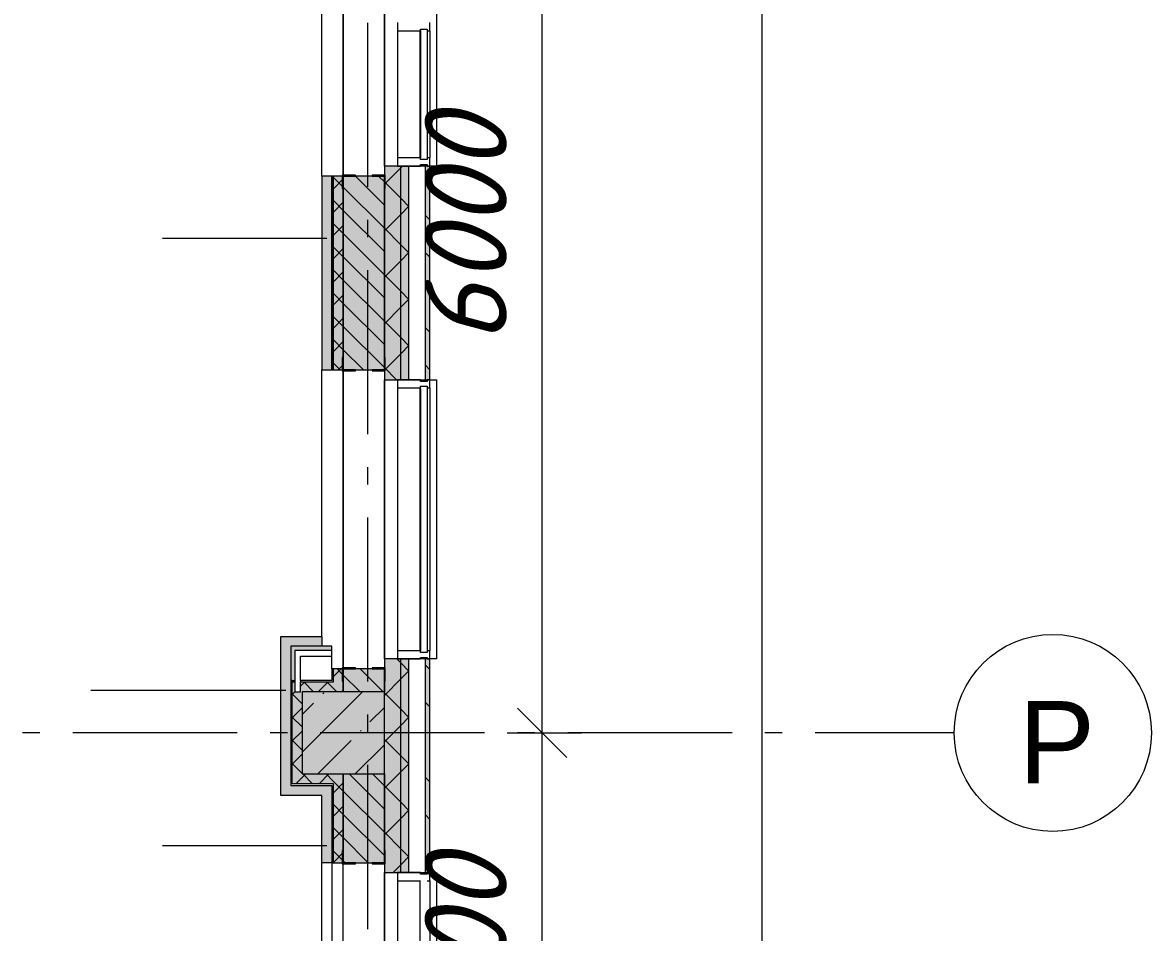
# Model space of a CAD drawing. Header units: millimetres. Extents: x -537608 to 253996, y -217170 to 186033.
# Drawn here: x -266863 to -259993, y -27265 to -21726 of the extents above; entities that cross this region are included whole.
import ezdxf

# ---------------------------------------------------------------- set-up
doc = ezdxf.new("R2010")
doc.units = ezdxf.units.MM
doc.layers.add('PDF _Геометрия', color=7, linetype='Continuous')
doc.layers.add('PDF _Текст', color=7, linetype='Continuous')
doc.layers.add('PDF _Сплошная заливка', color=7, linetype='Continuous', true_color=0xffffff)
doc.styles.add('PDF ArialMT', font='arial.ttf')
doc.styles.add('PDF ISOCPEUR Italic', font='isocpeui.ttf')

msp = doc.modelspace()

# ---------------------------------------------------------------- hatches: boundary and pattern name
at = {"layer": 'PDF _Сплошная заливка', "transparency": 33554559}
h = msp.add_hatch(color=256, dxfattribs=at)
h.paths.add_polyline_path([(-264561.3495, -56400.6696), (-264561.3495, -55510.6683), (-264661.3483, -55510.6683), (-264661.3483, -56400.6696)], flags=0)
h.paths.add_polyline_path([(-264661.3483, -53810.6696), (-264561.3495, -53810.6696), (-264561.3495, -52615.668), (-264661.3483, -52615.668), (-264661.3483, -53144.636)], flags=0)
h.paths.add_polyline_path([(-264661.3483, -50915.6694), (-264561.3495, -50915.6694), (-264561.3495, -49615.6681), (-264661.3483, -49615.6681), (-264661.3483, -50296.6993)], flags=0)
h.paths.add_polyline_path([(-264561.3495, -47915.6673), (-264561.3495, -46600.6686), (-264661.3483, -46600.6686), (-264661.3483, -47915.6673)], flags=0)
h.paths.add_polyline_path([(-264561.3495, -44900.6677), (-264561.3495, -43600.6665), (-264661.3483, -43600.6665), (-264661.3483, -44900.6677)], flags=0)
h.paths.add_polyline_path([(-264561.3495, -41900.6657), (-264561.3495, -40600.6666), (-264661.3483, -40600.6666), (-264661.3483, -41900.6657)], flags=0)
h.paths.add_polyline_path([(-264561.3495, -38900.6658), (-264561.3495, -37600.6646), (-264661.3483, -37600.6646), (-264661.3483, -38900.6658)], flags=0)
h.paths.add_polyline_path([(-264561.3495, -35900.6659), (-264561.3495, -34600.6647), (-264661.3483, -34600.6647), (-264661.3483, -35900.6659)], flags=0)
h.paths.add_polyline_path([(-264561.3495, -32900.6638), (-264561.3495, -31600.6647), (-264661.3483, -31600.6647), (-264661.3483, -32900.6638)], flags=0)
h.paths.add_polyline_path([(-264561.3495, -29900.6639), (-264561.3495, -28600.6648), (-264661.3483, -28600.6648), (-264661.3483, -29900.6639)], flags=0)
h.paths.add_polyline_path([(-264661.3483, -26900.664), (-264561.3495, -26900.664), (-264561.3495, -25600.6627), (-264661.3483, -25600.6627), (-264661.3483, -26801.2363)], flags=0)
h.paths.add_polyline_path([(-264561.3495, -23900.662), (-264561.3495, -22600.6613), (-264661.3483, -22600.6613), (-264661.3483, -23900.662)], flags=0)
h.paths.add_polyline_path([(-264661.3483, -20900.6621), (-264561.3495, -20900.6621), (-264561.3495, -19600.6619), (-264661.3483, -19600.6619), (-264661.3483, -20393.3829)], flags=0)
h.paths.add_polyline_path([(-264661.3483, -17900.6614), (-264561.3495, -17900.6614), (-264561.3495, -16500.6607), (-264661.3483, -16500.6607), (-264661.3483, -17545.4486)], flags=0)
h.paths.add_polyline_path([(-264661.3483, -14800.6611), (-264561.3495, -14800.6611), (-264561.3495, -13710.6597), (-264661.3483, -13710.6597), (-264661.3483, -13985.5296)], flags=0)
h.paths.add_polyline_path([(-264561.3495, -12010.6587), (-264561.3495, -10600.6587), (-264661.3483, -10600.6587), (-264661.3483, -12010.6587)], flags=0)
h.paths.add_polyline_path([(-264661.3483, -8900.6581), (-264561.3495, -8900.6581), (-264561.3495, -7310.6582), (-264661.3483, -7310.6582), (-264661.3483, -8289.6594)], flags=0)
h = msp.add_hatch(color=256, dxfattribs=at)
h.paths.add_polyline_path([(-264561.3495, -56450.6697), (-264511.3493, -56450.6697), (-264511.3493, -55510.6683), (-264561.3495, -55510.6683), (-264561.3495, -56400.6696)], flags=0)
h.paths.add_polyline_path([(-264511.3493, -53810.6696), (-264511.3493, -52615.668), (-264561.3495, -52615.668), (-264561.3495, -53810.6696)], flags=0)
h.paths.add_polyline_path([(-264511.3493, -50915.6694), (-264511.3493, -49615.6681), (-264561.3495, -49615.6681), (-264561.3495, -50915.6694)], flags=0)
h.paths.add_polyline_path([(-264561.3495, -47915.6673), (-264511.3493, -47915.6673), (-264511.3493, -46600.6686), (-264561.3495, -46600.6686), (-264561.3495, -47448.7647)], flags=0)
h.paths.add_polyline_path([(-264511.3493, -44900.6677), (-264511.3493, -43600.6665), (-264561.3495, -43600.6665), (-264561.3495, -44900.6677)], flags=0)
h.paths.add_polyline_path([(-264561.3495, -41900.6657), (-264511.3493, -41900.6657), (-264511.3493, -40600.6666), (-264561.3495, -40600.6666), (-264561.3495, -41040.9114)], flags=0)
h.paths.add_polyline_path([(-264511.3493, -38900.6658), (-264511.3493, -37600.6646), (-264561.3495, -37600.6646), (-264561.3495, -38900.6658)], flags=0)
h.paths.add_polyline_path([(-264561.3495, -35900.6659), (-264511.3493, -35900.6659), (-264511.3493, -34600.6647), (-264561.3495, -34600.6647), (-264561.3495, -35345.0422)], flags=0)
h.paths.add_polyline_path([(-264561.3495, -32900.6638), (-264511.3493, -32900.6638), (-264511.3493, -31600.6647), (-264561.3495, -31600.6647), (-264561.3495, -32497.1076)], flags=0)
h.paths.add_polyline_path([(-264511.3493, -29900.6639), (-264511.3493, -28600.6648), (-264561.3495, -28600.6648), (-264561.3495, -29900.6639)], flags=0)
h.paths.add_polyline_path([(-264561.3495, -26900.664), (-264511.3493, -26900.664), (-264511.3493, -25600.6627), (-264561.3495, -25600.6627), (-264561.3495, -26801.2363)], flags=0)
h.paths.add_polyline_path([(-264561.3495, -23900.662), (-264511.3493, -23900.662), (-264511.3493, -22600.6613), (-264561.3495, -22600.6613), (-264561.3495, -23241.3175)], flags=0)
h.paths.add_polyline_path([(-264511.3493, -20900.6621), (-264511.3493, -19600.6619), (-264561.3495, -19600.6619), (-264561.3495, -20900.6621)], flags=0)
h.paths.add_polyline_path([(-264511.3493, -17900.6614), (-264511.3493, -16500.6607), (-264561.3495, -16500.6607), (-264561.3495, -17900.6614)], flags=0)
h.paths.add_polyline_path([(-264511.3493, -14800.6611), (-264511.3493, -13710.6597), (-264561.3495, -13710.6597), (-264561.3495, -14800.6611)], flags=0)
h.paths.add_polyline_path([(-264561.3495, -12010.6587), (-264511.3493, -12010.6587), (-264511.3493, -10600.6587), (-264561.3495, -10600.6587), (-264561.3495, -11849.5779)], flags=0)
h.paths.add_polyline_path([(-264511.3493, -8900.6581), (-264511.3493, -7310.6582), (-264561.3495, -7310.6582), (-264561.3495, -8900.6581)], flags=0)
h = msp.add_hatch(color=256, dxfattribs=at)
h.paths.add_polyline_path([(-264384.3486, -56577.6682), (-264384.3486, -55510.6683), (-264411.3488, -55510.6683), (-264411.3488, -56577.6682)], flags=0)
h.paths.add_polyline_path([(-264384.3486, -53810.6696), (-264384.3486, -52615.668), (-264411.3488, -52615.668), (-264411.3488, -53810.6696)], flags=0)
h.paths.add_polyline_path([(-264384.3486, -50915.6694), (-264384.3486, -49615.6681), (-264411.3488, -49615.6681), (-264411.3488, -50915.6694)], flags=0)
h.paths.add_polyline_path([(-264384.3486, -47915.6673), (-264384.3486, -46600.6686), (-264411.3488, -46600.6686), (-264411.3488, -47915.6673)], flags=0)
h.paths.add_polyline_path([(-264384.3486, -44900.6677), (-264384.3486, -43600.6665), (-264411.3488, -43600.6665), (-264411.3488, -44900.6677)], flags=0)
h.paths.add_polyline_path([(-264411.3488, -41900.6657), (-264384.3486, -41900.6657), (-264384.3486, -40600.6666), (-264411.3488, -40600.6666), (-264411.3488, -41040.9114)], flags=0)
h.paths.add_polyline_path([(-264411.3488, -38900.6658), (-264384.3486, -38900.6658), (-264384.3486, -37600.6646), (-264411.3488, -37600.6646), (-264411.3488, -38192.9768)], flags=0)
h.paths.add_polyline_path([(-264384.3486, -35900.6659), (-264384.3486, -34600.6647), (-264411.3488, -34600.6647), (-264411.3488, -35900.6659)], flags=0)
h.paths.add_polyline_path([(-264411.3488, -32900.6638), (-264384.3486, -32900.6638), (-264384.3486, -31600.6647), (-264411.3488, -31600.6647), (-264411.3488, -32497.1076)], flags=0)
h.paths.add_polyline_path([(-264411.3488, -29900.6639), (-264384.3486, -29900.6639), (-264384.3486, -28600.6648), (-264411.3488, -28600.6648), (-264411.3488, -29649.173)], flags=0)
h.paths.add_polyline_path([(-264384.3486, -26900.664), (-264384.3486, -25600.6627), (-264411.3488, -25600.6627), (-264411.3488, -26900.664)], flags=0)
h.paths.add_polyline_path([(-264384.3486, -23900.662), (-264384.3486, -22600.6613), (-264411.3488, -22600.6613), (-264411.3488, -23900.662)], flags=0)
h.paths.add_polyline_path([(-264384.3486, -20900.6621), (-264384.3486, -19600.6619), (-264411.3488, -19600.6619), (-264411.3488, -20900.6621)], flags=0)
h.paths.add_polyline_path([(-264384.3486, -17900.6614), (-264384.3486, -16500.6607), (-264411.3488, -16500.6607), (-264411.3488, -17900.6614)], flags=0)
h.paths.add_polyline_path([(-264411.3488, -14800.6611), (-264384.3486, -14800.6611), (-264384.3486, -13710.6597), (-264411.3488, -13710.6597)], flags=0)
h.paths.add_polyline_path([(-264411.3488, -12010.6587), (-264384.3486, -12010.6587), (-264384.3486, -10600.6587), (-264411.3488, -10600.6587)], flags=0)
h.paths.add_polyline_path([(-264384.3486, -8900.6581), (-264384.3486, -7310.6582), (-264411.3488, -7310.6582), (-264411.3488, -8900.6581)], flags=0)
h = msp.add_hatch(color=256, dxfattribs=at)
h.paths.add_polyline_path([(-264911.3488, -37740.6647), (-264661.3483, -37740.6647), (-264661.3483, -37660.6652), (-264911.3488, -37660.6652)], flags=0)
h.paths.add_polyline_path([(-264661.3483, -35840.6652), (-264661.3483, -35300.6655), (-264911.3488, -35300.6655), (-264911.3488, -35840.6652)], flags=0)
h.paths.add_polyline_path([(-264661.3483, -34800.6655), (-264661.3483, -34660.6653), (-264911.3488, -34660.6653), (-264911.3488, -34800.6655), (-264711.3496, -34800.6655)], flags=0)
h.paths.add_polyline_path([(-264911.3488, -32840.6653), (-264661.3483, -32840.6653), (-264661.3483, -31660.6654), (-264911.3488, -31660.6654), (-264911.3488, -32497.1076)], flags=0)
h.paths.add_polyline_path([(-264911.3488, -29840.6632), (-264661.3483, -29840.6632), (-264661.3483, -29491.6651), (-264911.3488, -29491.6651), (-264911.3488, -29649.173)], flags=0)
h.paths.add_polyline_path([(-264856.7822, -29456.6644), (-264661.3483, -29456.6644), (-264661.3483, -29300.6635), (-264911.3488, -29300.6635), (-264911.3488, -29456.6644)], flags=0)
h.paths.add_polyline_path([(-264856.7822, -28800.6635), (-264661.3483, -28800.6635), (-264661.3483, -28660.6634), (-264911.3488, -28660.6634), (-264911.3488, -28800.6635)], flags=0)
h.paths.add_polyline_path([(-264661.3483, -26840.6633), (-264661.3483, -26300.6636), (-264911.3488, -26300.6636), (-264911.3488, -26840.6633)], flags=0)
h.paths.add_polyline_path([(-264856.7822, -25800.6636), (-264661.3483, -25800.6636), (-264661.3483, -25660.6635), (-264911.3488, -25660.6635), (-264911.3488, -25800.6636)], flags=0)
h.paths.add_polyline_path([(-264911.3488, -23840.6634), (-264661.3483, -23840.6634), (-264661.3483, -22660.6625), (-264911.3488, -22660.6625), (-264911.3488, -23241.3175)], flags=0)
h.paths.add_polyline_path([(-264911.3488, -20840.6614), (-264661.3483, -20840.6614), (-264661.3483, -20300.6617), (-264911.3488, -20300.6617), (-264911.3488, -20749.375)], flags=0)
h.paths.add_polyline_path([(-264911.3488, -19800.6617), (-264661.3483, -19800.6617), (-264661.3483, -19660.6615), (-264911.3488, -19660.6615), (-264911.3488, -19681.3998)], flags=0)
h.paths.add_polyline_path([(-264661.3483, -17840.6618), (-264661.3483, -17300.6604), (-264911.3488, -17300.6604), (-264911.3488, -17840.6618)], flags=0)
h.paths.add_polyline_path([(-264911.3488, -16800.6604), (-264661.3483, -16800.6604), (-264661.3483, -16560.6612), (-264911.3488, -16560.6612), (-264911.3488, -16659.6478)], flags=0)
h.paths.add_polyline_path([(-264911.3488, -14740.66), (-264661.3483, -14740.66), (-264661.3483, -13768.8851), (-264911.3488, -13768.8851), (-264911.3488, -13985.5296)], flags=0)
h.paths.add_polyline_path([(-264911.3488, -11450.6591), (-264661.3483, -11450.6591), (-264661.3483, -10660.6583), (-264911.3488, -10660.6583), (-264911.3488, -11137.594)], flags=0)
h.paths.add_polyline_path([(-264661.3483, -8840.6585), (-264661.3483, -8100.6579), (-264911.3488, -8100.6579), (-264911.3488, -8840.6585)], flags=0)
h = msp.add_hatch(color=256, dxfattribs=at)
h.paths.add_polyline_path([(-264971.3501, -25800.6636), (-264911.3488, -25800.6636), (-264911.3488, -25660.6635), (-264971.3501, -25660.6635), (-264971.3501, -25740.6629)], flags=0)
h.paths.add_polyline_path([(-264911.3488, -23840.6634), (-264911.3488, -22660.6625), (-264971.3501, -22660.6625), (-264971.3501, -23840.6634)], flags=0)
h.paths.add_polyline_path([(-264971.3501, -20840.6614), (-264911.3488, -20840.6614), (-264911.3488, -20525.6616), (-264971.3501, -20525.6616), (-264971.3501, -20749.375)], flags=0)
h.paths.add_polyline_path([(-264971.3501, -20490.6621), (-264911.3488, -20490.6621), (-264911.3488, -20300.6617), (-264971.3501, -20300.6617), (-264971.3501, -20393.3829)], flags=0)
at = {"layer": 'PDF _Сплошная заливка', "true_color": 0xff7d7d, "transparency": 33554559}
for points in [[(-265231.3489, -25523.3803), (-265041.3496, -25523.3803), (-265041.3496, -25463.3796), (-265291.3491, -25463.3796), (-265291.3491, -25523.3803), (-265275.7708, -25523.3803)], [(-265041.3496, -26430.6633), (-264981.3484, -26430.6633), (-264981.3484, -26370.6626), (-265231.3489, -26370.6626), (-265231.3489, -26430.6633)]]:
    msp.add_hatch(color=11, dxfattribs=at).paths.add_polyline_path(points)
at = {"layer": 'PDF _Сплошная заливка', "true_color": 0x77b143, "transparency": 33554559}
for points in [[(-265206.3488, -25730.6625), (-265206.3488, -25523.3803), (-265231.3489, -25523.3803), (-265231.3489, -25730.6625), (-265221.3495, -25730.6625)], [(-264981.3484, -25548.3805), (-264981.3484, -25523.3803), (-265206.3488, -25523.3803), (-265206.3488, -25548.3805), (-265171.3493, -25548.3805)]]:
    msp.add_hatch(color=75, dxfattribs=at).paths.add_polyline_path(points)
at = {"layer": 'PDF _Сплошная заливка', "transparency": 33554559}
for points in [[(-265161.3488, -26300.6636), (-265161.3488, -25740.6629), (-265171.3493, -25740.6629), (-265171.3493, -25800.6636), (-265206.3488, -25800.6636), (-265206.3488, -25740.6629), (-265221.3495, -25740.6629), (-265221.3495, -26300.6636)], [(-264971.3501, -25800.6636), (-264971.3501, -25740.6629), (-265161.3488, -25740.6629), (-265161.3488, -25800.6636), (-264981.3484, -25800.6636)], [(-264661.3483, -26300.6636), (-264661.3483, -25800.6636), (-265161.3488, -25800.6636), (-265161.3488, -26300.6636), (-264856.7822, -26300.6636)], [(-264981.3484, -26360.6643), (-264971.3501, -26360.6643), (-264971.3501, -26300.6636), (-265221.3495, -26300.6636), (-265221.3495, -26360.6643), (-265161.3488, -26360.6643)]]:
    msp.add_hatch(color=256, dxfattribs=at).paths.add_polyline_path(points)
h = msp.add_hatch(color=256, dxfattribs=at)
h.paths.add_polyline_path([(-264971.3501, -28800.6635), (-264911.3488, -28800.6635), (-264911.3488, -28660.6634), (-264971.3501, -28660.6634), (-264971.3501, -28740.665)], flags=0)
h.paths.add_polyline_path([(-264971.3501, -26840.6633), (-264911.3488, -26840.6633), (-264911.3488, -26300.6636), (-264971.3501, -26300.6636), (-264971.3501, -26801.2363)], flags=0)

# ---------------------------------------------------------------- linework, layer by layer
at = {"layer": 'PDF _Геометрия', "lineweight": 9}
for p, q in [((-262362.423, -56440.6714), (-262362.423, 31439.3502)), ((-263700.917, -26050.6625), (-263700.917, -20050.6611)), ((-265041.3496, -22660.6625), (-265041.3496, -20840.6614)), ((-264911.3488, -22654.6628), (-264911.3488, -20846.6617)), ((-264911.3488, -20846.6617), (-264911.3488, -22654.6628)), ((-264661.3483, -22600.6613), (-264661.3483, -20900.6621)), ((-264661.3483, -20900.6621), (-264661.3483, -22600.6613)), ((-264581.3494, -21725.6624), (-264581.3494, -21775.6626)), ((-264581.3494, -21775.6626), (-264581.3494, -22550.6626)), ((-264581.3494, -21775.6626), (-264441.3492, -21775.6626)), ((-264441.3492, -21775.6626), (-264441.3492, -21765.6621)), ((-264441.3492, -21765.6621), (-264401.3494, -21765.6621)), ((-264401.3494, -21765.6621), (-264401.3494, -21775.6626)), ((-264401.3494, -21775.6626), (-264401.3494, -22550.6626)), ((-264401.3494, -21775.6626), (-264384.3486, -21775.6626)), ((-264384.3486, -21775.6626), (-264384.3486, -21725.6624)), ((-264384.3486, -21775.6626), (-264384.3486, -22550.6626)), ((-264441.3492, -22550.6626), (-264581.3494, -22550.6626)), ((-264581.3494, -22550.6626), (-264581.3494, -22600.6613)), ((-264441.3492, -22560.662), (-264441.3492, -22550.6626)), ((-264401.3494, -22560.662), (-264441.3492, -22560.662)), ((-264441.3492, -22600.6613), (-264441.3492, -22590.6629)), ((-264441.3492, -22590.6629), (-264401.3494, -22590.6629)), ((-264384.3486, -22550.6626), (-264401.3494, -22550.6626)), ((-264401.3494, -22550.6626), (-264401.3494, -22560.662)), ((-264401.3494, -22590.6629), (-264401.3494, -22600.6613)), ((-264384.3486, -22600.6613), (-264384.3486, -22550.6626)), ((-264981.3484, -22660.6625), (-265041.3496, -22660.6625)), ((-265041.3496, -22660.6625), (-265041.3496, -23840.6634)), ((-264971.3501, -22660.6625), (-264981.3484, -22660.6625)), ((-264981.3484, -22660.6625), (-264981.3484, -23840.6634)), ((-264981.3484, -23840.6634), (-264981.3484, -22660.6625)), ((-264911.3488, -22660.6625), (-264971.3501, -22660.6625)), ((-264971.3501, -23840.6634), (-264971.3501, -22660.6625)), ((-264911.3488, -23840.6634), (-264911.3488, -22660.6625)), ((-264661.3483, -22660.6625), (-264911.3488, -22660.6625)), ((-264911.3488, -22660.6625), (-264911.3488, -23840.6634)), ((-264661.3483, -22837.0508), (-264837.7366, -22660.6625)), ((-264661.3483, -22695.6297), (-264696.316, -22660.6625)), ((-264661.3483, -22600.6613), (-264661.3483, -23900.662)), ((-264561.3495, -22600.6613), (-264661.3483, -22600.6613)), ((-264661.3483, -22711.0115), (-264561.3495, -22611.011)), ((-264661.3483, -23840.6634), (-264661.3483, -22660.6625)), ((-264581.3494, -22600.6613), (-264441.3492, -22600.6613)), ((-264561.3495, -22611.011), (-264551.0002, -22600.6613)), ((-264511.3493, -22600.6613), (-264561.3495, -22600.6613)), ((-264561.3495, -23900.662), (-264561.3495, -22600.6613)), ((-264411.3488, -22600.6613), (-264511.3493, -22600.6613)), ((-264511.3493, -23900.662), (-264511.3493, -22600.6613)), ((-264384.3486, -22600.6613), (-264411.3488, -22600.6613)), ((-264411.3488, -23900.662), (-264411.3488, -22600.6613)), ((-264401.3494, -22600.6613), (-264384.3486, -22600.6613)), ((-264384.3486, -23900.662), (-264384.3486, -22600.6613)), ((-264661.3483, -22978.4719), (-264911.3488, -22728.4719)), ((-264561.3495, -22795.6301), (-264661.3483, -22695.6297)), ((-264511.3493, -22845.6304), (-264561.3495, -22795.6301)), ((-264661.3483, -23119.893), (-264911.3488, -22869.8942)), ((-264561.3495, -22893.8544), (-264511.3493, -22843.8542)), ((-264661.3483, -22993.8548), (-264561.3495, -22893.8544)), ((-264661.3483, -23261.3163), (-264911.3488, -23011.3153)), ((-264561.3495, -23078.4724), (-264661.3483, -22978.4719)), ((-265011.3492, -23039.8742), (-266011.3498, -23039.8742)), ((-264511.3493, -23128.4726), (-264561.3495, -23078.4724)), ((-264561.3495, -23176.6966), (-264511.3493, -23126.6964)), ((-264661.3483, -23402.7374), (-264911.3488, -23152.7364)), ((-264661.3483, -23276.6971), (-264561.3495, -23176.6966)), ((-264561.3495, -23361.3146), (-264661.3483, -23261.3163)), ((-264661.3483, -23544.1585), (-264911.3488, -23294.1575)), ((-264511.3493, -23411.3148), (-264561.3495, -23361.3146)), ((-264561.3495, -23459.541), (-264511.3493, -23409.5408)), ((-264661.3483, -23685.5796), (-264911.3488, -23435.5786)), ((-264661.3483, -23559.5393), (-264561.3495, -23459.541)), ((-264561.3495, -23644.159), (-264661.3483, -23544.1585)), ((-264661.3483, -23827.0008), (-264911.3488, -23576.9997)), ((-264511.3493, -23694.157), (-264561.3495, -23644.159)), ((-264561.3495, -23742.3832), (-264511.3493, -23692.383)), ((-264789.1078, -23840.6634), (-264911.3488, -23718.423)), ((-264661.3483, -23842.3837), (-264561.3495, -23742.3832)), ((-264587.6866, -23900.662), (-264661.3483, -23827.0008)), ((-265041.3496, -23840.6634), (-264981.3484, -23840.6634)), ((-265041.3496, -25463.3796), (-265041.3496, -23840.6634)), ((-264981.3484, -23840.6634), (-264971.3501, -23840.6634)), ((-264971.3501, -23840.6634), (-264911.3488, -23840.6634)), ((-264911.3488, -23840.6634), (-264661.3483, -23840.6634)), ((-264911.3488, -25654.6632), (-264911.3488, -23846.6637)), ((-264911.3488, -23846.6637), (-264911.3488, -25654.6632)), ((-264661.3483, -23900.662), (-264561.3495, -23900.662)), ((-264661.3483, -25600.6627), (-264661.3483, -23900.662)), ((-264661.3483, -23900.662), (-264661.3483, -25600.6627)), ((-264441.3492, -23900.662), (-264581.3494, -23900.662)), ((-264581.3494, -23900.662), (-264581.3494, -23950.6622)), ((-264561.3495, -23900.662), (-264511.3493, -23900.662)), ((-264511.3493, -23900.662), (-264411.3488, -23900.662)), ((-264441.3492, -23910.6624), (-264441.3492, -23900.662)), ((-264411.3488, -23900.662), (-264384.3486, -23900.662)), ((-264401.3494, -23900.662), (-264401.3494, -23910.6624)), ((-264384.3486, -23900.662), (-264401.3494, -23900.662)), ((-264384.3486, -23950.6622), (-264384.3486, -23900.662)), ((-264581.3494, -23950.6622), (-264441.3492, -23950.6622)), ((-264581.3494, -23950.6622), (-264581.3494, -25550.6626)), ((-264401.3494, -23910.6624), (-264441.3492, -23910.6624)), ((-264441.3492, -23950.6622), (-264441.3492, -23940.6639)), ((-264441.3492, -23940.6639), (-264401.3494, -23940.6639)), ((-264401.3494, -23940.6639), (-264401.3494, -23950.6622)), ((-264401.3494, -23950.6622), (-264384.3486, -23950.6622)), ((-264401.3494, -23950.6622), (-264401.3494, -25550.6626)), ((-264384.3486, -23950.6622), (-264384.3486, -25550.6626)), ((-265291.3491, -25523.3803), (-265291.3491, -25463.3796)), ((-265291.3491, -25463.3796), (-265041.3496, -25463.3796)), ((-265041.3496, -25463.3796), (-265041.3496, -25523.3803)), ((-265291.3491, -26430.6633), (-265291.3491, -25523.3803)), ((-265041.3496, -25523.3803), (-265231.3489, -25523.3803)), ((-265231.3489, -25523.3803), (-265231.3489, -26370.6626)), ((-265206.3488, -25523.3803), (-265231.3489, -25523.3803)), ((-265231.3489, -25523.3803), (-265231.3489, -25730.6625)), ((-265171.3493, -25523.3803), (-265206.3488, -25523.3803)), ((-265171.3493, -25548.3805), (-265206.3488, -25548.3805)), ((-265206.3488, -25548.3805), (-265206.3488, -25730.6625)), ((-264981.3484, -25523.3803), (-265171.3493, -25523.3803)), ((-264981.3484, -25548.3805), (-265171.3493, -25548.3805)), ((-264981.3484, -25548.3805), (-264981.3484, -25523.3803)), ((-264981.3484, -25583.3788), (-264981.3484, -25548.3805)), ((-264441.3492, -25550.6626), (-264581.3494, -25550.6626)), ((-264581.3494, -25550.6626), (-264581.3494, -25600.6627)), ((-264441.3492, -25560.663), (-264441.3492, -25550.6626)), ((-264384.3486, -25550.6626), (-264401.3494, -25550.6626)), ((-264401.3494, -25550.6626), (-264401.3494, -25560.663)), ((-264384.3486, -25600.6627), (-264384.3486, -25550.6626)), ((-265171.3493, -25730.6625), (-265171.3493, -25583.3788)), ((-265171.3493, -25583.3788), (-264981.3484, -25583.3788)), ((-264981.3484, -25660.6635), (-264981.3484, -25583.3788)), ((-264561.3495, -25600.6627), (-264661.3483, -25600.6627)), ((-264661.3483, -25600.6627), (-264661.3483, -25800.6636)), ((-264561.3495, -25624.0568), (-264584.7435, -25600.6627)), ((-264581.3494, -25600.6627), (-264441.3492, -25600.6627)), ((-264561.3495, -26900.664), (-264561.3495, -25600.6627)), ((-264511.3493, -25600.6627), (-264561.3495, -25600.6627)), ((-264511.3493, -26900.664), (-264511.3493, -25600.6627)), ((-264411.3488, -25600.6627), (-264511.3493, -25600.6627)), ((-264401.3494, -25560.663), (-264441.3492, -25560.663)), ((-264441.3492, -25600.6627), (-264441.3492, -25590.6623)), ((-264441.3492, -25590.6623), (-264401.3494, -25590.6623)), ((-264411.3488, -26900.664), (-264411.3488, -25600.6627)), ((-264384.3486, -25600.6627), (-264411.3488, -25600.6627)), ((-264401.3494, -25590.6623), (-264401.3494, -25600.6627)), ((-264401.3494, -25600.6627), (-264384.3486, -25600.6627)), ((-264384.3486, -26900.664), (-264384.3486, -25600.6627)), ((-264971.3501, -25660.6635), (-264981.3484, -25660.6635)), ((-264981.3484, -25660.6635), (-264981.3484, -25730.6625)), ((-264911.3488, -25660.6635), (-264971.3501, -25660.6635)), ((-264971.3501, -25740.6629), (-264971.3501, -25660.6635)), ((-264661.3483, -25660.6635), (-264911.3488, -25660.6635)), ((-264911.3488, -25660.6635), (-264911.3488, -25800.6636)), ((-264911.3488, -25800.6636), (-264911.3488, -25660.6635)), ((-264667.5854, -25800.6636), (-264807.5861, -25660.6635)), ((-264661.3483, -25665.4797), (-264666.165, -25660.6635)), ((-264661.3483, -25800.6636), (-264661.3483, -25660.6635)), ((-264511.3493, -25674.057), (-264561.3495, -25624.0568)), ((-264561.3495, -25722.2831), (-264511.3493, -25672.2829)), ((-265221.3495, -25730.6625), (-265231.3489, -25730.6625)), ((-265231.3489, -25730.6625), (-265231.3489, -26300.6636)), ((-265231.3489, -25730.6625), (-265221.3495, -25730.6625)), ((-265221.3495, -25730.6625), (-265206.3488, -25730.6625)), ((-265221.3495, -25800.6636), (-265221.3495, -25740.6629)), ((-265221.3495, -25740.6629), (-265206.3488, -25740.6629)), ((-265206.3488, -25730.6625), (-265206.3488, -25740.6629)), ((-265206.3488, -25740.6629), (-265206.3488, -25800.6636)), ((-265161.3488, -25730.6625), (-265171.3493, -25730.6625)), ((-265171.3493, -25730.6625), (-265171.3493, -25740.6629)), ((-265171.3493, -25800.6636), (-265171.3493, -25740.6629)), ((-265171.3493, -25740.6629), (-265161.3488, -25740.6629)), ((-264981.3484, -25730.6625), (-265161.3488, -25730.6625)), ((-265161.3488, -25740.6629), (-264981.3484, -25740.6629)), ((-264981.3484, -25740.6629), (-264971.3501, -25740.6629)), ((-264809.0071, -25800.6636), (-264911.3488, -25698.3208)), ((-264661.3483, -25822.2814), (-264561.3495, -25722.2831)), ((-265261.3492, -25792.3489), (-266448.3742, -25792.3489)), ((-265221.3495, -26300.6636), (-265221.3495, -25800.6636)), ((-265206.3488, -25800.6636), (-265171.3493, -25800.6636)), ((-265161.3488, -26167.0297), (-264794.9827, -25800.6636)), ((-264661.3483, -25800.6636), (-265161.3488, -25800.6636)), ((-265161.3488, -25800.6636), (-265161.3488, -26300.6636)), ((-265034.7852, -25812.3671), (-265030.0439, -25807.6263)), ((-264661.3483, -26300.6636), (-264661.3483, -25800.6636)), ((-264561.3495, -25906.9012), (-264661.3483, -25806.9008)), ((-265161.3488, -25938.9307), (-265091.8089, -25869.3924)), ((-264749.662, -25983.4409), (-264661.3483, -25895.1288)), ((-264511.3493, -25956.9013), (-264561.3495, -25906.9012)), ((-264561.3495, -26005.1254), (-264511.3493, -25955.1252)), ((-264661.3483, -26105.1258), (-264561.3495, -26005.1254)), ((-265066.8836, -26300.6636), (-264863.7115, -26097.4915)), ((-264806.6856, -26040.4662), (-264801.9448, -26035.7253)), ((-264561.3495, -26189.7434), (-264661.3483, -26089.743)), ((-263913.0502, -26050.6625), (-263700.917, -26050.6625)), ((-263700.917, -29050.6646), (-263700.917, -26050.6625)), ((-263700.917, -26050.6625), (-263460.9174, -26050.6625)), ((-264838.7856, -26300.6636), (-264661.3483, -26123.2279)), ((-264511.3493, -26239.7436), (-264561.3495, -26189.7434)), ((-264561.3495, -26287.9676), (-264511.3493, -26237.9674)), ((-265231.3489, -26300.6636), (-265231.3489, -26360.6643)), ((-265221.3495, -26360.6643), (-265221.3495, -26300.6636)), ((-265161.3488, -26300.6636), (-264661.3483, -26300.6636)), ((-264911.3488, -26840.6633), (-264911.3488, -26300.6636)), ((-264911.3488, -26300.6636), (-264911.3488, -26840.6633)), ((-264661.3483, -26514.0064), (-264874.6926, -26300.6636)), ((-264661.3483, -26372.5852), (-264733.2715, -26300.6636)), ((-264661.3483, -26387.968), (-264561.3495, -26287.9676)), ((-264661.3483, -26840.6633), (-264661.3483, -26300.6636)), ((-264661.3483, -26300.6636), (-264661.3483, -26900.664)), ((-265231.3489, -26360.6643), (-265231.3489, -26370.6626)), ((-265231.3489, -26370.6626), (-264981.3484, -26370.6626)), ((-265231.3489, -26370.6626), (-264981.3484, -26370.6626)), ((-264981.3484, -26360.6643), (-265221.3495, -26360.6643)), ((-264971.3501, -26360.6643), (-264981.3484, -26360.6643)), ((-264981.3484, -26370.6626), (-264981.3484, -26430.6633)), ((-264981.3484, -26370.6626), (-264981.3484, -26430.6633)), ((-264971.3501, -26840.6633), (-264971.3501, -26360.6643)), ((-264561.3495, -26472.5856), (-264661.3483, -26372.5852)), ((-265231.3489, -26430.6633), (-265291.3491, -26430.6633)), ((-265041.3496, -26430.6633), (-265231.3489, -26430.6633)), ((-265041.3496, -26840.6633), (-265041.3496, -26430.6633)), ((-264981.3484, -26430.6633), (-264981.3484, -26840.6633)), ((-264981.3484, -26430.6633), (-264981.3484, -26840.6633)), ((-264661.3483, -26655.4296), (-264911.3488, -26405.4285)), ((-264511.3493, -26522.5858), (-264561.3495, -26472.5856)), ((-264661.3483, -26796.8507), (-264911.3488, -26546.8496)), ((-264661.3483, -26670.8103), (-264561.3495, -26570.8099)), ((-264561.3495, -26570.8099), (-264511.3493, -26520.8097)), ((-264758.9573, -26840.6633), (-264911.3488, -26688.2707)), ((-264561.3495, -26755.4279), (-264661.3483, -26655.4296)), ((-265011.3492, -26738.4712), (-266011.3498, -26738.4712)), ((-264511.3493, -26805.4281), (-264561.3495, -26755.4279)), ((-264981.3484, -26840.6633), (-265041.3496, -26840.6633)), ((-265041.3496, -28478.4567), (-265041.3496, -26840.6633)), ((-264981.3484, -26840.6633), (-264981.3484, -28538.4552)), ((-264981.3484, -26840.6633), (-264971.3501, -26840.6633)), ((-264971.3501, -26840.6633), (-264911.3488, -26840.6633)), ((-264900.3785, -26840.6633), (-264911.3488, -26829.6919)), ((-264911.3488, -26840.6633), (-264661.3483, -26840.6633)), ((-264911.3488, -28654.6631), (-264911.3488, -26846.6637)), ((-264608.3592, -26900.664), (-264561.3495, -26853.6543)), ((-264561.3495, -26853.6543), (-264511.3493, -26803.6541)), ((-264661.3483, -28600.6648), (-264661.3483, -26900.664)), ((-264661.3483, -26900.664), (-264661.3483, -28600.6648)), ((-264661.3483, -26900.664), (-264561.3495, -26900.664)), ((-264441.3492, -26900.664), (-264581.3494, -26900.664)), ((-264581.3494, -26900.664), (-264581.3494, -26950.6643)), ((-264561.3495, -26900.664), (-264511.3493, -26900.664)), ((-264511.3493, -26900.664), (-264411.3488, -26900.664)), ((-264441.3492, -26910.6645), (-264441.3492, -26900.664)), ((-264401.3494, -26910.6645), (-264441.3492, -26910.6645)), ((-264411.3488, -26900.664), (-264384.3486, -26900.664)), ((-264384.3486, -26900.664), (-264401.3494, -26900.664)), ((-264401.3494, -26900.664), (-264401.3494, -26910.6645)), ((-264384.3486, -26950.6643), (-264384.3486, -26900.664)), ((-264581.3494, -26950.6643), (-264441.3492, -26950.6643)), ((-264581.3494, -26950.6643), (-264581.3494, -27725.6632)), ((-264401.3494, -26950.6643), (-264384.3486, -26950.6643)), ((-264384.3486, -26950.6643), (-264384.3486, -27725.6632))]:
    msp.add_line(p, q, dxfattribs=at)
at = {"layer": 'PDF _Геометрия', "color": 253, "lineweight": 9, "true_color": 0xaaaaaa}
for p, q in [((-264343.3489, -20900.6621), (-264343.3489, -22600.6613)), ((-264761.3498, -22726.9186), (-264761.3498, -21726.9186)), ((-264443.3493, -22550.6626), (-264443.3493, -21775.6626)), ((-264441.3492, -21775.6626), (-264441.3492, -22550.6626)), ((-264343.3489, -22600.6613), (-264384.3486, -22600.6613)), ((-264761.3498, -23032.7522), (-264761.3498, -22926.9195)), ((-264761.3498, -24232.753), (-264761.3498, -23232.7531)), ((-264384.3486, -23900.662), (-264343.3489, -23900.662)), ((-264343.3489, -23900.662), (-264343.3489, -25600.6627)), ((-264443.3493, -25550.6626), (-264443.3493, -23953.3017)), ((-264441.3492, -23953.3017), (-264441.3492, -25550.6626)), ((-264761.3498, -24538.5866), (-264761.3498, -24432.7539)), ((-264761.3498, -25738.5875), (-264761.3498, -24738.5854)), ((-264343.3489, -25600.6627), (-264384.3486, -25600.6627)), ((-264761.3498, -26044.4212), (-264761.3498, -25938.5862)), ((-266757.0067, -26050.6625), (-266862.8394, -26050.6625)), ((-265557.0054, -26050.6625), (-266557.0058, -26050.6625)), ((-265251.1722, -26050.6625), (-265357.0061, -26050.6625)), ((-264051.1725, -26050.6625), (-265051.173, -26050.6625)), ((-263745.3389, -26050.6625), (-263851.1732, -26050.6625)), ((-262545.3391, -26050.6625), (-263545.3391, -26050.6625)), ((-262239.5049, -26050.6625), (-262345.3383, -26050.6625)), ((-261193.386, -26050.6625), (-262039.5057, -26050.6625)), ((-264761.3498, -27244.4198), (-264761.3498, -26244.4198)), ((-264384.3486, -26900.664), (-264343.3489, -26900.664)), ((-264343.3489, -26900.664), (-264343.3489, -28600.6648)), ((-264443.3493, -27725.6632), (-264443.3493, -26950.6643))]:
    msp.add_line(p, q, dxfattribs=at)
at = {"layer": 'PDF _Геометрия', "color": 8, "lineweight": 9, "true_color": 0x787878}
for p, q in [((-264911.3488, -22728.4719), (-264971.3501, -22668.4723)), ((-264971.3501, -22738.1688), (-264911.3488, -22678.1692)), ((-264911.3488, -22869.8942), (-264971.3501, -22809.8934)), ((-264971.3501, -22879.5911), (-264911.3488, -22819.5903)), ((-264384.3486, -22927.2769), (-264411.3488, -22900.2766)), ((-264911.3488, -23011.3153), (-264971.3501, -22951.3145)), ((-264971.3501, -23021.0122), (-264911.3488, -22961.0115)), ((-264911.3488, -23152.7364), (-264971.3501, -23092.7357)), ((-264971.3501, -23162.4333), (-264911.3488, -23102.4326)), ((-264384.3486, -23155.3737), (-264411.3488, -23128.3735)), ((-264911.3488, -23294.1575), (-264971.3501, -23234.1589)), ((-264971.3501, -23303.8544), (-264911.3488, -23243.8537)), ((-264911.3488, -23435.5786), (-264971.3501, -23375.58)), ((-264971.3501, -23445.2755), (-264911.3488, -23385.277)), ((-264911.3488, -23576.9997), (-264971.3501, -23517.0012)), ((-264971.3501, -23586.6967), (-264911.3488, -23526.6981)), ((-264384.3486, -23611.5719), (-264411.3488, -23584.5717)), ((-264911.3488, -23718.423), (-264971.3501, -23658.4223)), ((-264971.3501, -23728.1199), (-264911.3488, -23668.1192)), ((-264930.5295, -23840.6634), (-264971.3501, -23799.8434)), ((-264942.4719, -23840.6634), (-264911.3488, -23809.5403)), ((-264384.3486, -23839.671), (-264411.3488, -23812.6708)), ((-264971.3501, -25708.0177), (-264923.9948, -25660.6635)), ((-264911.3488, -25698.3208), (-264949.0072, -25660.6635)), ((-264384.3486, -25664.4591), (-264411.3488, -25637.4589)), ((-265171.3493, -25766.5975), (-265161.3488, -25756.597)), ((-265161.3488, -25756.597), (-265145.4158, -25740.6629)), ((-265091.8498, -25800.6636), (-265151.85, -25740.6629)), ((-265063.9943, -25800.6636), (-265003.9947, -25740.6629)), ((-264971.3501, -25779.7434), (-265010.4294, -25740.6629)), ((-265221.3495, -25816.5977), (-265205.4155, -25800.6636)), ((-265161.3488, -25872.5853), (-265221.3495, -25812.5867)), ((-264950.4298, -25800.6636), (-264971.3501, -25779.7434)), ((-264922.5727, -25800.6636), (-264911.3488, -25789.4403)), ((-264384.3486, -25892.5582), (-264411.3488, -25865.558)), ((-265221.3495, -25958.0188), (-265161.3488, -25898.0181)), ((-265161.3488, -26014.0064), (-265221.3495, -25954.0078)), ((-265221.3495, -26099.4399), (-265161.3488, -26039.4392)), ((-265161.3488, -26155.4275), (-265221.3495, -26095.4289)), ((-265221.3495, -26240.861), (-265161.3488, -26180.8603)), ((-265161.3488, -26296.8508), (-265221.3495, -26236.85)), ((-265199.7306, -26360.6643), (-265139.7294, -26300.6636)), ((-265097.5358, -26360.6643), (-265157.5359, -26300.6636)), ((-265058.3089, -26360.6643), (-264998.3088, -26300.6636)), ((-264971.3501, -26345.4279), (-265016.1148, -26300.6636)), ((-264911.3488, -26405.4285), (-264971.3501, -26345.4279)), ((-264971.3501, -26415.1254), (-264911.3488, -26355.1248)), ((-264384.3486, -26348.7541), (-264411.3488, -26321.7539)), ((-264911.3488, -26546.8496), (-264971.3501, -26486.849)), ((-264971.3501, -26556.5465), (-264911.3488, -26496.5459)), ((-264384.3486, -26576.8532), (-264411.3488, -26549.853)), ((-264911.3488, -26688.2707), (-264971.3501, -26628.2722)), ((-264971.3501, -26697.9677), (-264911.3488, -26637.967)), ((-264911.3488, -26829.6919), (-264971.3501, -26769.6934)), ((-264971.3501, -26839.3888), (-264911.3488, -26779.3903))]:
    msp.add_line(p, q, dxfattribs=at)
at = {"layer": 'PDF _Геометрия', "color": 253, "lineweight": 20, "true_color": 0xaaaaaa}
for p, q in [((-264836.3501, -22654.6628), (-264917.3491, -22654.6628)), ((-264917.3491, -22654.6628), (-264917.3491, -22735.6628)), ((-264911.3488, -22735.6628), (-264911.3488, -22660.6625)), ((-264911.3488, -22660.6625), (-264836.3501, -22660.6625)), ((-264836.3501, -22660.6625), (-264836.3501, -22654.6628)), ((-264655.3496, -22654.6628), (-264736.3497, -22654.6628)), ((-264736.3497, -22654.6628), (-264736.3497, -22660.6625)), ((-264736.3497, -22660.6625), (-264661.3483, -22660.6625)), ((-264661.3483, -22660.6625), (-264661.3483, -22735.6628)), ((-264655.3496, -22735.6628), (-264655.3496, -22654.6628)), ((-264917.3491, -22735.6628), (-264911.3488, -22735.6628)), ((-264661.3483, -22735.6628), (-264655.3496, -22735.6628)), ((-264911.3488, -23765.6631), (-264917.3491, -23765.6631)), ((-264917.3491, -23765.6631), (-264917.3491, -23846.6637)), ((-264911.3488, -23840.6634), (-264911.3488, -23765.6631)), ((-264655.3496, -23765.6631), (-264661.3483, -23765.6631)), ((-264661.3483, -23765.6631), (-264661.3483, -23840.6634)), ((-264655.3496, -23846.6637), (-264655.3496, -23765.6631)), ((-264917.3491, -23846.6637), (-264836.3501, -23846.6637)), ((-264836.3501, -23840.6634), (-264911.3488, -23840.6634)), ((-264836.3501, -23846.6637), (-264836.3501, -23840.6634)), ((-264736.3497, -23840.6634), (-264736.3497, -23846.6637)), ((-264661.3483, -23840.6634), (-264736.3497, -23840.6634)), ((-264736.3497, -23846.6637), (-264655.3496, -23846.6637)), ((-264836.3501, -25654.6632), (-264917.3491, -25654.6632)), ((-264917.3491, -25654.6632), (-264917.3491, -25735.6638)), ((-264911.3488, -25735.6638), (-264911.3488, -25660.6635)), ((-264911.3488, -25660.6635), (-264836.3501, -25660.6635)), ((-264836.3501, -25660.6635), (-264836.3501, -25654.6632)), ((-264655.3496, -25654.6632), (-264736.3497, -25654.6632)), ((-264736.3497, -25654.6632), (-264736.3497, -25660.6635)), ((-264736.3497, -25660.6635), (-264661.3483, -25660.6635)), ((-264661.3483, -25660.6635), (-264661.3483, -25735.6638)), ((-264655.3496, -25735.6638), (-264655.3496, -25654.6632)), ((-264917.3491, -25735.6638), (-264911.3488, -25735.6638)), ((-264661.3483, -25735.6638), (-264655.3496, -25735.6638)), ((-264911.3488, -26765.663), (-264917.3491, -26765.663)), ((-264917.3491, -26765.663), (-264917.3491, -26846.6637)), ((-264911.3488, -26840.6633), (-264911.3488, -26765.663)), ((-264655.3496, -26765.663), (-264661.3483, -26765.663)), ((-264661.3483, -26765.663), (-264661.3483, -26840.6633)), ((-264655.3496, -26846.6637), (-264655.3496, -26765.663)), ((-264917.3491, -26846.6637), (-264836.3501, -26846.6637)), ((-264836.3501, -26840.6633), (-264911.3488, -26840.6633)), ((-264836.3501, -26846.6637), (-264836.3501, -26840.6633)), ((-264736.3497, -26840.6633), (-264736.3497, -26846.6637)), ((-264661.3483, -26840.6633), (-264736.3497, -26840.6633)), ((-264736.3497, -26846.6637), (-264655.3496, -26846.6637))]:
    msp.add_line(p, q, dxfattribs=at)
at = {"layer": 'PDF _Геометрия', "lineweight": 20}
for p, q in [((-263850.9176, -25900.6641), (-263700.917, -26050.6625)), ((-263700.917, -26050.6625), (-263550.9174, -26200.6632))]:
    msp.add_line(p, q, dxfattribs=at)
msp.add_circle((-260593.3857, -26050.6641), 599.9999, dxfattribs=at)
at = {"layer": 'PDF _Сплошная заливка', "color": 11, "lineweight": 35, "true_color": 0xff7d7d, "transparency": 33554559}
for points in [[(-264981.3484, -23840.6634), (-264981.3484, -22660.6625), (-265041.3496, -23840.6634), (-265041.3496, -22660.6625)], [(-265291.3491, -26430.6633), (-265231.3489, -26430.6633), (-265291.3491, -25523.3803), (-265231.3489, -25523.3803)], [(-264981.3484, -26840.6633), (-264981.3484, -26430.6633), (-265041.3496, -26840.6633), (-265041.3496, -26430.6633)]]:
    msp.add_solid(points, dxfattribs=at)

# ---------------------------------------------------------------- texts
at = {"layer": 'PDF _Текст', "char_height": 500, "attachment_point": 4, "rotation": 90, "style": 'PDF ISOCPEUR Italic'}
for s, insert in [('6000', (-264166.4309, -23682.7313)), ('3000', (-264166.4309, -28182.7333))]:
    msp.add_mtext(s, dxfattribs=dict(at, insert=insert))
at = {"layer": 'PDF _Текст', "insert": (-260802.4267, -26106.9854), "char_height": 500, "attachment_point": 4, "style": 'PDF ArialMT'}
msp.add_mtext('Р', dxfattribs=at)

doc.saveas('drawing.dxf')
